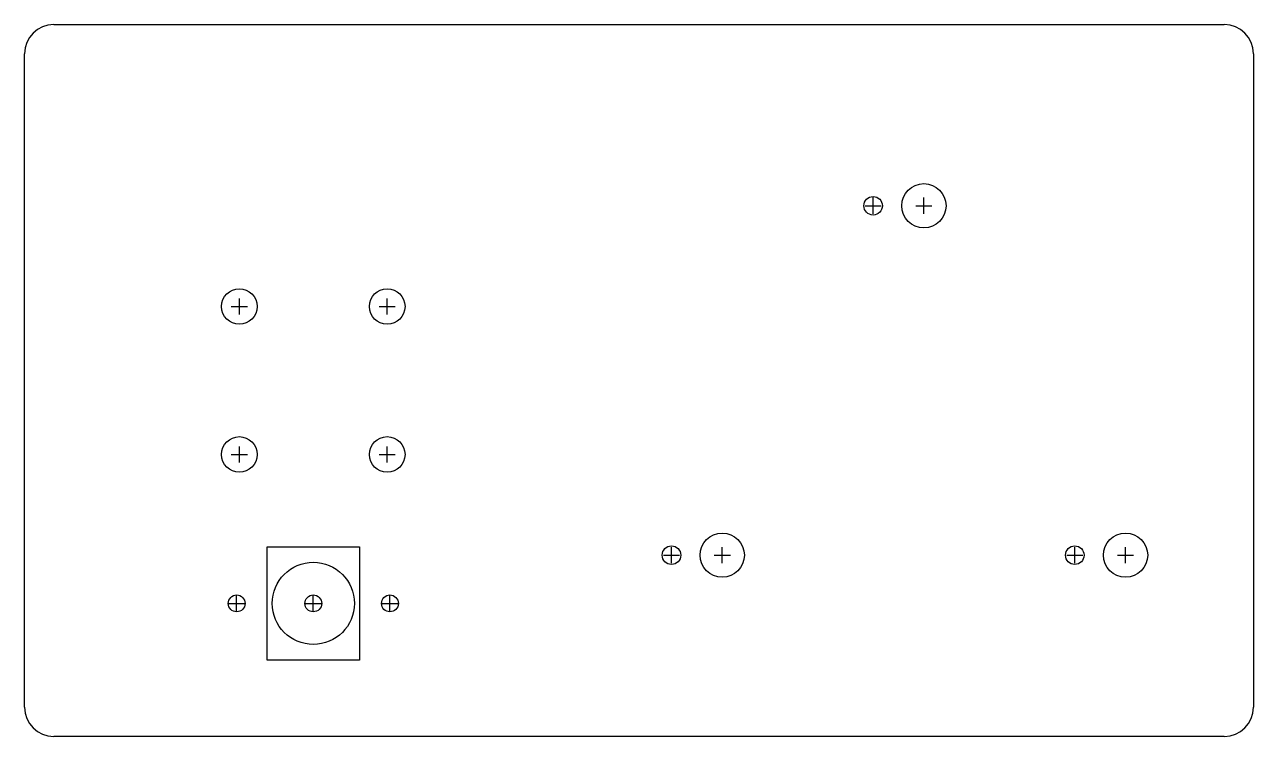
# Model space of a CAD drawing. Header units: millimetres. Extents: x 7 to 197, y 9 to 119.
import ezdxf

# ---------------------------------------------------------------- set-up
doc = ezdxf.new("R2010")
doc.units = ezdxf.units.MM
doc.layers.add('holes', color=5, linetype='Continuous')

msp = doc.modelspace()

# ---------------------------------------------------------------- linework, layer by layer
at = {"layer": 'holes'}
for p, q in [((11.01, 118.78), (192.01, 118.78)), ((6.51, 13.27), (6.51, 114.28)), ((196.51, 114.28), (196.51, 13.27)), ((137.71, 89.53), (137.71, 92.03)), ((145.56, 89.53), (145.56, 92.03)), ((136.46, 90.78), (138.96, 90.78)), ((144.31, 90.78), (146.81, 90.78)), ((39.72, 73.96), (39.72, 76.46)), ((62.58, 73.96), (62.58, 76.46)), ((38.47, 75.21), (40.97, 75.21)), ((61.33, 75.21), (63.83, 75.21)), ((39.72, 51.1), (39.72, 53.6)), ((62.58, 51.1), (62.58, 53.6)), ((38.47, 52.35), (40.97, 52.35)), ((61.33, 52.35), (63.83, 52.35)), ((106.53, 35.53), (106.53, 38.03)), ((114.38, 35.53), (114.38, 38.03)), ((168.89, 35.53), (168.89, 38.03)), ((176.74, 35.53), (176.74, 38.03)), ((105.28, 36.78), (107.78, 36.78)), ((113.13, 36.78), (115.63, 36.78)), ((167.64, 36.78), (170.14, 36.78)), ((175.49, 36.78), (177.99, 36.78)), ((39.3, 28.08), (39.3, 30.58)), ((51.15, 28.08), (51.15, 30.58)), ((63, 28.08), (63, 30.58)), ((38.05, 29.33), (40.55, 29.33)), ((49.9, 29.33), (52.4, 29.33)), ((61.75, 29.33), (64.25, 29.33)), ((192.01, 8.78), (11.01, 8.78))]:
    msp.add_line(p, q, dxfattribs=at)
msp.add_lwpolyline([(44, 20.58), (44, 38.08), (58.3, 38.08), (58.3, 20.58)], close=True, dxfattribs=at)
for centre, radius in [((145.56, 90.78), 3.42), ((137.71, 90.78), 1.43), ((39.72, 75.21), 2.75), ((62.58, 75.21), 2.75), ((39.72, 52.35), 2.75), ((62.58, 52.35), 2.75), ((114.38, 36.78), 3.42), ((176.74, 36.78), 3.42), ((106.53, 36.78), 1.43), ((168.89, 36.78), 1.43), ((51.15, 29.33), 6.35), ((39.3, 29.33), 1.3), ((51.15, 29.33), 1.3), ((63, 29.33), 1.3)]:
    msp.add_circle(centre, radius, dxfattribs=at)
for centre, major_axis in [((11.01, 114.27), (-3.18, 3.18)), ((192.01, 114.27), (3.18, 3.18)), ((11.01, 13.28), (-3.18, -3.18)), ((192.01, 13.28), (3.18, -3.18))]:
    msp.add_ellipse(centre, major_axis=major_axis, ratio=0.999695, start_param=5.497939, end_param=7.068431, dxfattribs=at)

doc.saveas('drawing.dxf')
